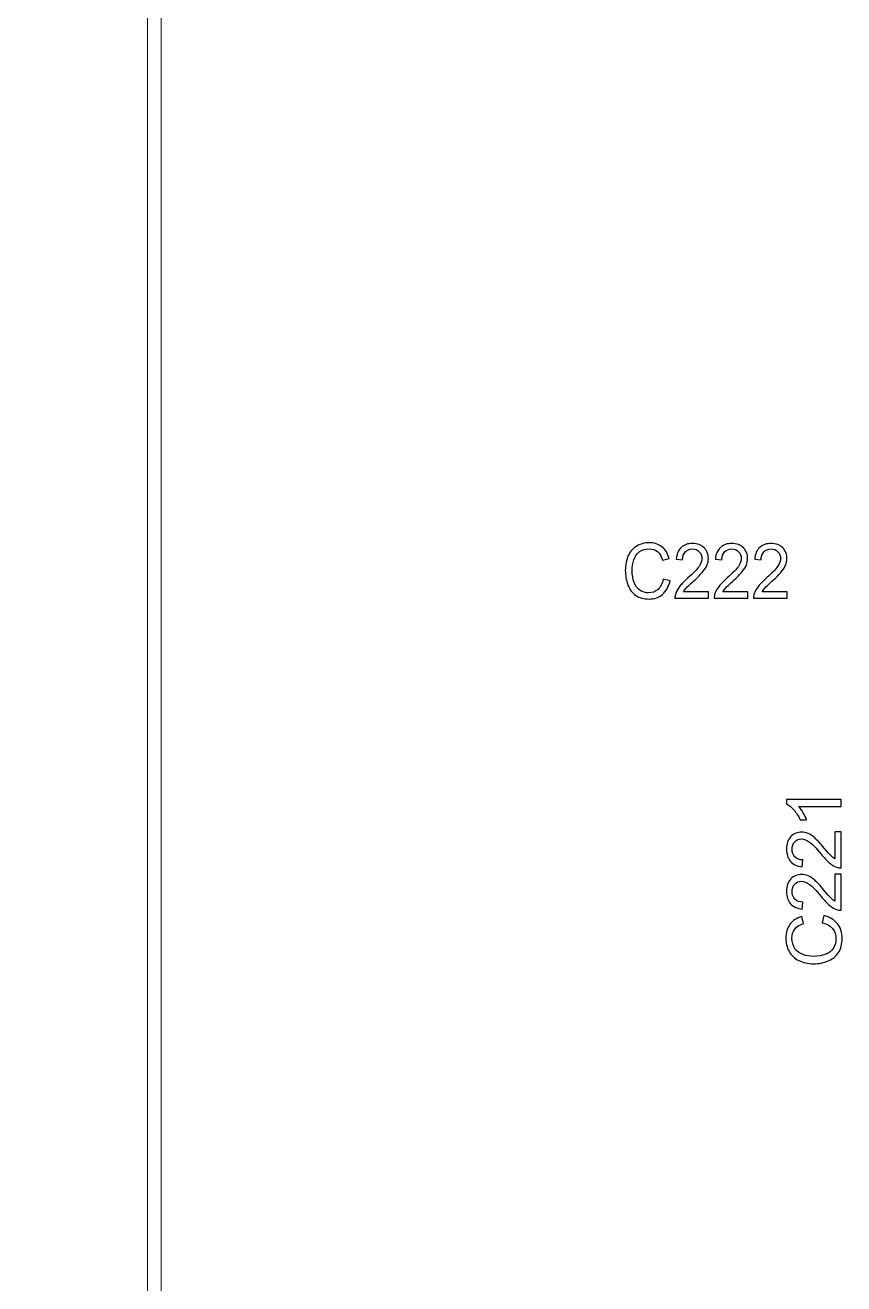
# Model space of a CAD drawing. Header units: millimetres. Extents: x -86 to 67, y -55 to 52.
# Drawn here: x -55.77 to -48.12, y -35.73 to -23.96 of the extents above; entities that cross this region are included whole.
import ezdxf

# ---------------------------------------------------------------- set-up
doc = ezdxf.new("R2010")
doc.units = ezdxf.units.MM
doc.header["$MEASUREMENT"] = 0
for name, color, linetype in [('BG_OUTLINE', 7, 'Continuous'), ('PG_SILKSCREEN_TOP', 7, 'Continuous'), ('RD_SILKSCREEN_TOP', 7, 'Continuous')]:
    doc.layers.add(name, color=color, linetype=linetype)

msp = doc.modelspace()

# ---------------------------------------------------------------- linework, layer by layer
at = {"layer": 'BG_OUTLINE', "color": 3, "lineweight": 9}
msp.add_open_spline([(-60.0926, 34.7331), (-60.0926, 34.7331), (63.7724, 34.7331), (63.7724, 34.7331), (63.7724, 34.7331), (64.585, 34.7336), (65.3646, 34.4113), (65.9396, 33.837), (65.9396, 33.837), (66.5146, 33.2627), (66.8379, 32.4797), (66.8384, 31.667), (66.8384, 31.667), (66.8384, 31.667), (66.8412, -52.28), (66.8412, -52.28), (66.8412, -52.28), (66.8412, -52.28), (66.8384, -52.1933), (66.8384, -52.1933), (66.8384, -52.1933), (66.8389, -53.006), (66.5166, -53.7856), (65.9424, -54.3606), (65.9424, -54.3606), (65.3681, -54.9356), (64.585, -55.2589), (63.7724, -55.2594), (63.7724, -55.2594), (63.7724, -55.2594), (-60.1869, -55.2594), (-60.1869, -55.2594), (-60.1869, -55.2594), (-60.1869, -55.2594), (-60.0853, -55.2518), (-60.0853, -55.2518), (-60.0853, -55.2518), (-60.8979, -55.2523), (-61.6775, -54.9299), (-62.2525, -54.3557), (-62.2525, -54.3557), (-62.8275, -53.7814), (-63.1508, -52.9984), (-63.1513, -52.1857), (-63.1513, -52.1857), (-63.1513, -52.1857), (-63.1587, 31.667), (-63.1587, 31.667), (-63.1587, 31.667), (-63.1592, 32.4797), (-62.8369, 33.2593), (-62.2626, 33.8343), (-62.2626, 33.8343), (-61.6883, 34.4093), (-60.9053, 34.7326), (-60.0926, 34.7331)], degree=3, knots=[0, 0, 0, 0, 0.0714286, 0.0714286, 0.0714286, 0.0714286, 0.1428571, 0.1428571, 0.1428571, 0.1428571, 0.2142857, 0.2142857, 0.2142857, 0.2142857, 0.2857143, 0.2857143, 0.2857143, 0.2857143, 0.3571429, 0.3571429, 0.3571429, 0.3571429, 0.4285714, 0.4285714, 0.4285714, 0.4285714, 0.5, 0.5, 0.5, 0.5, 0.5714286, 0.5714286, 0.5714286, 0.5714286, 0.6428571, 0.6428571, 0.6428571, 0.6428571, 0.7142857, 0.7142857, 0.7142857, 0.7142857, 0.7857143, 0.7857143, 0.7857143, 0.7857143, 0.8571429, 0.8571429, 0.8571429, 0.8571429, 0.9285714, 0.9285714, 0.9285714, 0.9285714, 1, 1, 1, 1], dxfattribs=at)
at = {"layer": 'PG_SILKSCREEN_TOP', "color": 6, "lineweight": 9}
msp.add_open_spline([(-54.6233, -12.6265), (-54.6233, -12.6265), (-54.4963, -12.6265), (-54.4963, -12.6265), (-54.4963, -12.6265), (-54.4963, -12.6265), (-54.4963, -39.6013), (-54.4963, -39.6013), (-54.4963, -39.6013), (-54.4963, -39.6013), (-54.6233, -39.6013), (-54.6233, -39.6013), (-54.6233, -39.6013), (-54.6233, -39.6013), (-54.6233, -12.6265), (-54.6233, -12.6265)], degree=3, knots=[0, 0, 0, 0, 0.25, 0.25, 0.25, 0.25, 0.5, 0.5, 0.5, 0.5, 0.75, 0.75, 0.75, 0.75, 1, 1, 1, 1], dxfattribs=at)
at = {"layer": 'RD_SILKSCREEN_TOP', "color": 8}
for points, knots in [([(-49.8038, -29.1383), (-49.8038, -29.1383), (-49.7412, -29.1554), (-49.7412, -29.1554), (-49.7412, -29.1554), (-49.7543, -29.2106), (-49.778, -29.2528), (-49.8119, -29.282), (-49.8119, -29.282), (-49.846, -29.311), (-49.8877, -29.3255), (-49.937, -29.3255), (-49.937, -29.3255), (-49.9879, -29.3255), (-50.0293, -29.3143), (-50.0613, -29.292), (-50.0613, -29.292), (-50.0932, -29.2696), (-50.1175, -29.2373), (-50.1342, -29.1949), (-50.1342, -29.1949), (-50.1508, -29.1525), (-50.1591, -29.107), (-50.1591, -29.0584), (-50.1591, -29.0584), (-50.1591, -29.0054), (-50.1498, -28.9592), (-50.1309, -28.9197), (-50.1309, -28.9197), (-50.1121, -28.8802), (-50.0853, -28.8503), (-50.0506, -28.8297), (-50.0506, -28.8297), (-50.0159, -28.8092), (-49.9777, -28.799), (-49.936, -28.799), (-49.936, -28.799), (-49.8886, -28.799), (-49.8489, -28.812), (-49.8167, -28.8379), (-49.8167, -28.8379), (-49.7845, -28.8639), (-49.762, -28.9003), (-49.7494, -28.9473), (-49.7494, -28.9473), (-49.7494, -28.9473), (-49.8108, -28.963), (-49.8108, -28.963), (-49.8108, -28.963), (-49.8219, -28.9259), (-49.8377, -28.899), (-49.8586, -28.882), (-49.8586, -28.882), (-49.8794, -28.8651), (-49.9056, -28.8567), (-49.9373, -28.8567), (-49.9373, -28.8567), (-49.9736, -28.8567), (-50.0039, -28.866), (-50.0283, -28.8847), (-50.0283, -28.8847), (-50.0528, -28.9036), (-50.0699, -28.9287), (-50.0797, -28.9604), (-50.0797, -28.9604), (-50.0897, -28.9919), (-50.0946, -29.0245), (-50.0946, -29.058), (-50.0946, -29.058), (-50.0946, -29.1014), (-50.0887, -29.1391), (-50.0771, -29.1715), (-50.0771, -29.1715), (-50.0653, -29.2037), (-50.0471, -29.2279), (-50.0224, -29.2439), (-50.0224, -29.2439), (-49.9977, -29.2599), (-49.9709, -29.2678), (-49.942, -29.2678), (-49.942, -29.2678), (-49.907, -29.2678), (-49.8774, -29.2569), (-49.8531, -29.2352), (-49.8531, -29.2352), (-49.8287, -29.2134), (-49.8124, -29.1811), (-49.8038, -29.1383)], [0, 0, 0, 0, 0.0454545, 0.0454545, 0.0454545, 0.0454545, 0.0909091, 0.0909091, 0.0909091, 0.0909091, 0.1363636, 0.1363636, 0.1363636, 0.1363636, 0.1818182, 0.1818182, 0.1818182, 0.1818182, 0.2272727, 0.2272727, 0.2272727, 0.2272727, 0.2727273, 0.2727273, 0.2727273, 0.2727273, 0.3181818, 0.3181818, 0.3181818, 0.3181818, 0.3636364, 0.3636364, 0.3636364, 0.3636364, 0.4090909, 0.4090909, 0.4090909, 0.4090909, 0.4545455, 0.4545455, 0.4545455, 0.4545455, 0.5, 0.5, 0.5, 0.5, 0.5454545, 0.5454545, 0.5454545, 0.5454545, 0.5909091, 0.5909091, 0.5909091, 0.5909091, 0.6363636, 0.6363636, 0.6363636, 0.6363636, 0.6818182, 0.6818182, 0.6818182, 0.6818182, 0.7272727, 0.7272727, 0.7272727, 0.7272727, 0.7727273, 0.7727273, 0.7727273, 0.7727273, 0.8181818, 0.8181818, 0.8181818, 0.8181818, 0.8636364, 0.8636364, 0.8636364, 0.8636364, 0.9090909, 0.9090909, 0.9090909, 0.9090909, 0.9545455, 0.9545455, 0.9545455, 0.9545455, 1, 1, 1, 1]), ([(-49.3826, -29.2567), (-49.3826, -29.2567), (-49.3826, -29.3168), (-49.3826, -29.3168), (-49.3826, -29.3168), (-49.3826, -29.3168), (-49.695, -29.3168), (-49.695, -29.3168), (-49.695, -29.3168), (-49.6955, -29.3017), (-49.6933, -29.2873), (-49.6884, -29.2734), (-49.6884, -29.2734), (-49.6805, -29.2504), (-49.6677, -29.2279), (-49.6502, -29.2056), (-49.6502, -29.2056), (-49.6326, -29.1835), (-49.6072, -29.1577), (-49.5742, -29.1286), (-49.5742, -29.1286), (-49.5228, -29.0832), (-49.4881, -29.0473), (-49.47, -29.0207), (-49.47, -29.0207), (-49.4519, -28.9943), (-49.4429, -28.9691), (-49.4429, -28.9456), (-49.4429, -28.9456), (-49.4429, -28.9208), (-49.4512, -28.8999), (-49.4675, -28.8828), (-49.4675, -28.8828), (-49.4841, -28.8659), (-49.5055, -28.8574), (-49.532, -28.8574), (-49.532, -28.8574), (-49.5599, -28.8574), (-49.5822, -28.8664), (-49.5989, -28.8845), (-49.5989, -28.8845), (-49.6158, -28.9025), (-49.6243, -28.9275), (-49.6245, -28.9594), (-49.6245, -28.9594), (-49.6245, -28.9594), (-49.6842, -28.9529), (-49.6842, -28.9529), (-49.6842, -28.9529), (-49.6801, -28.9049), (-49.6647, -28.8684), (-49.638, -28.8433), (-49.638, -28.8433), (-49.6114, -28.8181), (-49.5755, -28.8056), (-49.5306, -28.8056), (-49.5306, -28.8056), (-49.4853, -28.8056), (-49.4494, -28.8192), (-49.423, -28.8462), (-49.423, -28.8462), (-49.3964, -28.8734), (-49.3832, -28.9069), (-49.3832, -28.947), (-49.3832, -28.947), (-49.3832, -28.9674), (-49.3871, -28.9874), (-49.3949, -29.0071), (-49.3949, -29.0071), (-49.4026, -29.0267), (-49.4155, -29.0475), (-49.4335, -29.0692), (-49.4335, -29.0692), (-49.4514, -29.091), (-49.4812, -29.1209), (-49.5229, -29.1588), (-49.5229, -29.1588), (-49.5577, -29.1903), (-49.5801, -29.2117), (-49.5899, -29.2229), (-49.5899, -29.2229), (-49.5999, -29.2341), (-49.608, -29.2453), (-49.6145, -29.2567), (-49.6145, -29.2567), (-49.6145, -29.2567), (-49.3826, -29.2567), (-49.3826, -29.2567)], [0, 0, 0, 0, 0.0454545, 0.0454545, 0.0454545, 0.0454545, 0.0909091, 0.0909091, 0.0909091, 0.0909091, 0.1363636, 0.1363636, 0.1363636, 0.1363636, 0.1818182, 0.1818182, 0.1818182, 0.1818182, 0.2272727, 0.2272727, 0.2272727, 0.2272727, 0.2727273, 0.2727273, 0.2727273, 0.2727273, 0.3181818, 0.3181818, 0.3181818, 0.3181818, 0.3636364, 0.3636364, 0.3636364, 0.3636364, 0.4090909, 0.4090909, 0.4090909, 0.4090909, 0.4545455, 0.4545455, 0.4545455, 0.4545455, 0.5, 0.5, 0.5, 0.5, 0.5454545, 0.5454545, 0.5454545, 0.5454545, 0.5909091, 0.5909091, 0.5909091, 0.5909091, 0.6363636, 0.6363636, 0.6363636, 0.6363636, 0.6818182, 0.6818182, 0.6818182, 0.6818182, 0.7272727, 0.7272727, 0.7272727, 0.7272727, 0.7727273, 0.7727273, 0.7727273, 0.7727273, 0.8181818, 0.8181818, 0.8181818, 0.8181818, 0.8636364, 0.8636364, 0.8636364, 0.8636364, 0.9090909, 0.9090909, 0.9090909, 0.9090909, 0.9545455, 0.9545455, 0.9545455, 0.9545455, 1, 1, 1, 1]), ([(-49.0153, -29.2567), (-49.0153, -29.2567), (-49.0153, -29.3168), (-49.0153, -29.3168), (-49.0153, -29.3168), (-49.0153, -29.3168), (-49.3277, -29.3168), (-49.3277, -29.3168), (-49.3277, -29.3168), (-49.3282, -29.3017), (-49.326, -29.2873), (-49.3211, -29.2734), (-49.3211, -29.2734), (-49.3132, -29.2504), (-49.3004, -29.2279), (-49.2829, -29.2056), (-49.2829, -29.2056), (-49.2653, -29.1835), (-49.2399, -29.1577), (-49.2069, -29.1286), (-49.2069, -29.1286), (-49.1555, -29.0832), (-49.1208, -29.0473), (-49.1027, -29.0207), (-49.1027, -29.0207), (-49.0846, -28.9943), (-49.0756, -28.9691), (-49.0756, -28.9456), (-49.0756, -28.9456), (-49.0756, -28.9208), (-49.0839, -28.8999), (-49.1002, -28.8828), (-49.1002, -28.8828), (-49.1168, -28.8659), (-49.1382, -28.8574), (-49.1647, -28.8574), (-49.1647, -28.8574), (-49.1926, -28.8574), (-49.2149, -28.8664), (-49.2316, -28.8845), (-49.2316, -28.8845), (-49.2485, -28.9025), (-49.257, -28.9275), (-49.2572, -28.9594), (-49.2572, -28.9594), (-49.2572, -28.9594), (-49.3169, -28.9529), (-49.3169, -28.9529), (-49.3169, -28.9529), (-49.3128, -28.9049), (-49.2974, -28.8684), (-49.2707, -28.8433), (-49.2707, -28.8433), (-49.2441, -28.8181), (-49.2082, -28.8056), (-49.1633, -28.8056), (-49.1633, -28.8056), (-49.118, -28.8056), (-49.0821, -28.8192), (-49.0557, -28.8462), (-49.0557, -28.8462), (-49.0291, -28.8734), (-49.0159, -28.9069), (-49.0159, -28.947), (-49.0159, -28.947), (-49.0159, -28.9674), (-49.0198, -28.9874), (-49.0276, -29.0071), (-49.0276, -29.0071), (-49.0353, -29.0267), (-49.0482, -29.0475), (-49.0662, -29.0692), (-49.0662, -29.0692), (-49.0841, -29.091), (-49.1139, -29.1209), (-49.1556, -29.1588), (-49.1556, -29.1588), (-49.1904, -29.1903), (-49.2128, -29.2117), (-49.2226, -29.2229), (-49.2226, -29.2229), (-49.2326, -29.2341), (-49.2407, -29.2453), (-49.2472, -29.2567), (-49.2472, -29.2567), (-49.2472, -29.2567), (-49.0153, -29.2567), (-49.0153, -29.2567)], [0, 0, 0, 0, 0.0454545, 0.0454545, 0.0454545, 0.0454545, 0.0909091, 0.0909091, 0.0909091, 0.0909091, 0.1363636, 0.1363636, 0.1363636, 0.1363636, 0.1818182, 0.1818182, 0.1818182, 0.1818182, 0.2272727, 0.2272727, 0.2272727, 0.2272727, 0.2727273, 0.2727273, 0.2727273, 0.2727273, 0.3181818, 0.3181818, 0.3181818, 0.3181818, 0.3636364, 0.3636364, 0.3636364, 0.3636364, 0.4090909, 0.4090909, 0.4090909, 0.4090909, 0.4545455, 0.4545455, 0.4545455, 0.4545455, 0.5, 0.5, 0.5, 0.5, 0.5454545, 0.5454545, 0.5454545, 0.5454545, 0.5909091, 0.5909091, 0.5909091, 0.5909091, 0.6363636, 0.6363636, 0.6363636, 0.6363636, 0.6818182, 0.6818182, 0.6818182, 0.6818182, 0.7272727, 0.7272727, 0.7272727, 0.7272727, 0.7727273, 0.7727273, 0.7727273, 0.7727273, 0.8181818, 0.8181818, 0.8181818, 0.8181818, 0.8636364, 0.8636364, 0.8636364, 0.8636364, 0.9090909, 0.9090909, 0.9090909, 0.9090909, 0.9545455, 0.9545455, 0.9545455, 0.9545455, 1, 1, 1, 1]), ([(-48.6481, -29.2567), (-48.6481, -29.2567), (-48.6481, -29.3168), (-48.6481, -29.3168), (-48.6481, -29.3168), (-48.6481, -29.3168), (-48.9605, -29.3168), (-48.9605, -29.3168), (-48.9605, -29.3168), (-48.961, -29.3017), (-48.9588, -29.2873), (-48.9539, -29.2734), (-48.9539, -29.2734), (-48.946, -29.2504), (-48.9332, -29.2279), (-48.9157, -29.2056), (-48.9157, -29.2056), (-48.8981, -29.1835), (-48.8727, -29.1577), (-48.8397, -29.1286), (-48.8397, -29.1286), (-48.7883, -29.0832), (-48.7536, -29.0473), (-48.7355, -29.0207), (-48.7355, -29.0207), (-48.7174, -28.9943), (-48.7084, -28.9691), (-48.7084, -28.9456), (-48.7084, -28.9456), (-48.7084, -28.9208), (-48.7167, -28.8999), (-48.733, -28.8828), (-48.733, -28.8828), (-48.7496, -28.8659), (-48.771, -28.8574), (-48.7975, -28.8574), (-48.7975, -28.8574), (-48.8254, -28.8574), (-48.8477, -28.8664), (-48.8644, -28.8845), (-48.8644, -28.8845), (-48.8813, -28.9025), (-48.8898, -28.9275), (-48.89, -28.9594), (-48.89, -28.9594), (-48.89, -28.9594), (-48.9497, -28.9529), (-48.9497, -28.9529), (-48.9497, -28.9529), (-48.9456, -28.9049), (-48.9302, -28.8684), (-48.9035, -28.8433), (-48.9035, -28.8433), (-48.8769, -28.8181), (-48.841, -28.8056), (-48.7961, -28.8056), (-48.7961, -28.8056), (-48.7508, -28.8056), (-48.7149, -28.8192), (-48.6885, -28.8462), (-48.6885, -28.8462), (-48.6619, -28.8734), (-48.6487, -28.9069), (-48.6487, -28.947), (-48.6487, -28.947), (-48.6487, -28.9674), (-48.6526, -28.9874), (-48.6604, -29.0071), (-48.6604, -29.0071), (-48.6681, -29.0267), (-48.681, -29.0475), (-48.699, -29.0692), (-48.699, -29.0692), (-48.7169, -29.091), (-48.7467, -29.1209), (-48.7884, -29.1588), (-48.7884, -29.1588), (-48.8232, -29.1903), (-48.8456, -29.2117), (-48.8554, -29.2229), (-48.8554, -29.2229), (-48.8654, -29.2341), (-48.8735, -29.2453), (-48.88, -29.2567), (-48.88, -29.2567), (-48.88, -29.2567), (-48.6481, -29.2567), (-48.6481, -29.2567)], [0, 0, 0, 0, 0.0454545, 0.0454545, 0.0454545, 0.0454545, 0.0909091, 0.0909091, 0.0909091, 0.0909091, 0.1363636, 0.1363636, 0.1363636, 0.1363636, 0.1818182, 0.1818182, 0.1818182, 0.1818182, 0.2272727, 0.2272727, 0.2272727, 0.2272727, 0.2727273, 0.2727273, 0.2727273, 0.2727273, 0.3181818, 0.3181818, 0.3181818, 0.3181818, 0.3636364, 0.3636364, 0.3636364, 0.3636364, 0.4090909, 0.4090909, 0.4090909, 0.4090909, 0.4545455, 0.4545455, 0.4545455, 0.4545455, 0.5, 0.5, 0.5, 0.5, 0.5454545, 0.5454545, 0.5454545, 0.5454545, 0.5909091, 0.5909091, 0.5909091, 0.5909091, 0.6363636, 0.6363636, 0.6363636, 0.6363636, 0.6818182, 0.6818182, 0.6818182, 0.6818182, 0.7272727, 0.7272727, 0.7272727, 0.7272727, 0.7727273, 0.7727273, 0.7727273, 0.7727273, 0.8181818, 0.8181818, 0.8181818, 0.8181818, 0.8636364, 0.8636364, 0.8636364, 0.8636364, 0.9090909, 0.9090909, 0.9090909, 0.9090909, 0.9545455, 0.9545455, 0.9545455, 0.9545455, 1, 1, 1, 1]), ([(-48.1414, -31.2007), (-48.1414, -31.2007), (-48.1414, -31.2631), (-48.1414, -31.2631), (-48.1414, -31.2631), (-48.1414, -31.2631), (-48.5397, -31.2631), (-48.5397, -31.2631), (-48.5397, -31.2631), (-48.5253, -31.2782), (-48.511, -31.2979), (-48.4966, -31.3223), (-48.4966, -31.3223), (-48.4823, -31.3468), (-48.4715, -31.3688), (-48.4644, -31.3882), (-48.4644, -31.3882), (-48.4644, -31.3882), (-48.5247, -31.3882), (-48.5247, -31.3882), (-48.5247, -31.3882), (-48.5412, -31.3532), (-48.5611, -31.3226), (-48.5845, -31.2965), (-48.5845, -31.2965), (-48.6079, -31.2704), (-48.6306, -31.2518), (-48.6526, -31.2409), (-48.6526, -31.2409), (-48.6526, -31.2409), (-48.6526, -31.2007), (-48.6526, -31.2007), (-48.6526, -31.2007), (-48.6526, -31.2007), (-48.1414, -31.2007), (-48.1414, -31.2007)], [0, 0, 0, 0, 0.1111111, 0.1111111, 0.1111111, 0.1111111, 0.2222222, 0.2222222, 0.2222222, 0.2222222, 0.3333333, 0.3333333, 0.3333333, 0.3333333, 0.4444444, 0.4444444, 0.4444444, 0.4444444, 0.5555556, 0.5555556, 0.5555556, 0.5555556, 0.6666667, 0.6666667, 0.6666667, 0.6666667, 0.7777778, 0.7777778, 0.7777778, 0.7777778, 0.8888889, 0.8888889, 0.8888889, 0.8888889, 1, 1, 1, 1]), ([(-48.2015, -31.503), (-48.2015, -31.503), (-48.1414, -31.503), (-48.1414, -31.503), (-48.1414, -31.503), (-48.1414, -31.503), (-48.1414, -31.8395), (-48.1414, -31.8395), (-48.1414, -31.8395), (-48.1565, -31.84), (-48.1709, -31.8376), (-48.1848, -31.8323), (-48.1848, -31.8323), (-48.2078, -31.8238), (-48.2303, -31.81), (-48.2526, -31.7912), (-48.2526, -31.7912), (-48.2747, -31.7722), (-48.3005, -31.7449), (-48.3296, -31.7094), (-48.3296, -31.7094), (-48.375, -31.654), (-48.4109, -31.6166), (-48.4375, -31.5971), (-48.4375, -31.5971), (-48.4639, -31.5777), (-48.4891, -31.568), (-48.5126, -31.568), (-48.5126, -31.568), (-48.5374, -31.568), (-48.5583, -31.5769), (-48.5754, -31.5945), (-48.5754, -31.5945), (-48.5923, -31.6123), (-48.6008, -31.6354), (-48.6008, -31.6639), (-48.6008, -31.6639), (-48.6008, -31.694), (-48.5918, -31.718), (-48.5737, -31.736), (-48.5737, -31.736), (-48.5557, -31.7542), (-48.5307, -31.7633), (-48.4988, -31.7635), (-48.4988, -31.7635), (-48.4988, -31.7635), (-48.5053, -31.8278), (-48.5053, -31.8278), (-48.5053, -31.8278), (-48.5533, -31.8234), (-48.5898, -31.8068), (-48.6149, -31.7781), (-48.6149, -31.7781), (-48.6401, -31.7494), (-48.6526, -31.7108), (-48.6526, -31.6624), (-48.6526, -31.6624), (-48.6526, -31.6136), (-48.639, -31.575), (-48.612, -31.5465), (-48.612, -31.5465), (-48.5848, -31.5179), (-48.5513, -31.5037), (-48.5112, -31.5037), (-48.5112, -31.5037), (-48.4908, -31.5037), (-48.4708, -31.5079), (-48.4511, -31.5163), (-48.4511, -31.5163), (-48.4315, -31.5246), (-48.4107, -31.5385), (-48.389, -31.5578), (-48.389, -31.5578), (-48.3672, -31.5771), (-48.3373, -31.6092), (-48.2994, -31.6541), (-48.2994, -31.6541), (-48.2679, -31.6916), (-48.2465, -31.7157), (-48.2353, -31.7263), (-48.2353, -31.7263), (-48.2241, -31.737), (-48.2129, -31.7458), (-48.2015, -31.7528), (-48.2015, -31.7528), (-48.2015, -31.7528), (-48.2015, -31.503), (-48.2015, -31.503)], [0, 0, 0, 0, 0.0454545, 0.0454545, 0.0454545, 0.0454545, 0.0909091, 0.0909091, 0.0909091, 0.0909091, 0.1363636, 0.1363636, 0.1363636, 0.1363636, 0.1818182, 0.1818182, 0.1818182, 0.1818182, 0.2272727, 0.2272727, 0.2272727, 0.2272727, 0.2727273, 0.2727273, 0.2727273, 0.2727273, 0.3181818, 0.3181818, 0.3181818, 0.3181818, 0.3636364, 0.3636364, 0.3636364, 0.3636364, 0.4090909, 0.4090909, 0.4090909, 0.4090909, 0.4545455, 0.4545455, 0.4545455, 0.4545455, 0.5, 0.5, 0.5, 0.5, 0.5454545, 0.5454545, 0.5454545, 0.5454545, 0.5909091, 0.5909091, 0.5909091, 0.5909091, 0.6363636, 0.6363636, 0.6363636, 0.6363636, 0.6818182, 0.6818182, 0.6818182, 0.6818182, 0.7272727, 0.7272727, 0.7272727, 0.7272727, 0.7727273, 0.7727273, 0.7727273, 0.7727273, 0.8181818, 0.8181818, 0.8181818, 0.8181818, 0.8636364, 0.8636364, 0.8636364, 0.8636364, 0.9090909, 0.9090909, 0.9090909, 0.9090909, 0.9545455, 0.9545455, 0.9545455, 0.9545455, 1, 1, 1, 1]), ([(-48.2015, -31.8985), (-48.2015, -31.8985), (-48.1414, -31.8985), (-48.1414, -31.8985), (-48.1414, -31.8985), (-48.1414, -31.8985), (-48.1414, -32.235), (-48.1414, -32.235), (-48.1414, -32.235), (-48.1565, -32.2355), (-48.1709, -32.2331), (-48.1848, -32.2278), (-48.1848, -32.2278), (-48.2078, -32.2193), (-48.2303, -32.2055), (-48.2526, -32.1867), (-48.2526, -32.1867), (-48.2747, -32.1677), (-48.3005, -32.1404), (-48.3296, -32.1049), (-48.3296, -32.1049), (-48.375, -32.0495), (-48.4109, -32.0121), (-48.4375, -31.9926), (-48.4375, -31.9926), (-48.4639, -31.9732), (-48.4891, -31.9635), (-48.5126, -31.9635), (-48.5126, -31.9635), (-48.5374, -31.9635), (-48.5583, -31.9724), (-48.5754, -31.99), (-48.5754, -31.99), (-48.5923, -32.0078), (-48.6008, -32.0309), (-48.6008, -32.0594), (-48.6008, -32.0594), (-48.6008, -32.0895), (-48.5918, -32.1135), (-48.5737, -32.1315), (-48.5737, -32.1315), (-48.5557, -32.1497), (-48.5307, -32.1588), (-48.4988, -32.159), (-48.4988, -32.159), (-48.4988, -32.159), (-48.5053, -32.2233), (-48.5053, -32.2233), (-48.5053, -32.2233), (-48.5533, -32.2189), (-48.5898, -32.2023), (-48.6149, -32.1736), (-48.6149, -32.1736), (-48.6401, -32.1449), (-48.6526, -32.1063), (-48.6526, -32.0579), (-48.6526, -32.0579), (-48.6526, -32.0091), (-48.639, -31.9705), (-48.612, -31.942), (-48.612, -31.942), (-48.5848, -31.9134), (-48.5513, -31.8992), (-48.5112, -31.8992), (-48.5112, -31.8992), (-48.4908, -31.8992), (-48.4708, -31.9034), (-48.4511, -31.9118), (-48.4511, -31.9118), (-48.4315, -31.9201), (-48.4107, -31.934), (-48.389, -31.9533), (-48.389, -31.9533), (-48.3672, -31.9726), (-48.3373, -32.0047), (-48.2994, -32.0496), (-48.2994, -32.0496), (-48.2679, -32.0871), (-48.2465, -32.1112), (-48.2353, -32.1218), (-48.2353, -32.1218), (-48.2241, -32.1325), (-48.2129, -32.1413), (-48.2015, -32.1483), (-48.2015, -32.1483), (-48.2015, -32.1483), (-48.2015, -31.8985), (-48.2015, -31.8985)], [0, 0, 0, 0, 0.0454545, 0.0454545, 0.0454545, 0.0454545, 0.0909091, 0.0909091, 0.0909091, 0.0909091, 0.1363636, 0.1363636, 0.1363636, 0.1363636, 0.1818182, 0.1818182, 0.1818182, 0.1818182, 0.2272727, 0.2272727, 0.2272727, 0.2272727, 0.2727273, 0.2727273, 0.2727273, 0.2727273, 0.3181818, 0.3181818, 0.3181818, 0.3181818, 0.3636364, 0.3636364, 0.3636364, 0.3636364, 0.4090909, 0.4090909, 0.4090909, 0.4090909, 0.4545455, 0.4545455, 0.4545455, 0.4545455, 0.5, 0.5, 0.5, 0.5, 0.5454545, 0.5454545, 0.5454545, 0.5454545, 0.5909091, 0.5909091, 0.5909091, 0.5909091, 0.6363636, 0.6363636, 0.6363636, 0.6363636, 0.6818182, 0.6818182, 0.6818182, 0.6818182, 0.7272727, 0.7272727, 0.7272727, 0.7272727, 0.7727273, 0.7727273, 0.7727273, 0.7727273, 0.8181818, 0.8181818, 0.8181818, 0.8181818, 0.8636364, 0.8636364, 0.8636364, 0.8636364, 0.9090909, 0.9090909, 0.9090909, 0.9090909, 0.9545455, 0.9545455, 0.9545455, 0.9545455, 1, 1, 1, 1]), ([(-48.3199, -32.3521), (-48.3199, -32.3521), (-48.3028, -32.2847), (-48.3028, -32.2847), (-48.3028, -32.2847), (-48.2476, -32.2988), (-48.2054, -32.3243), (-48.1762, -32.3609), (-48.1762, -32.3609), (-48.1472, -32.3976), (-48.1327, -32.4425), (-48.1327, -32.4956), (-48.1327, -32.4956), (-48.1327, -32.5504), (-48.1439, -32.595), (-48.1662, -32.6294), (-48.1662, -32.6294), (-48.1886, -32.6638), (-48.2209, -32.69), (-48.2633, -32.7079), (-48.2633, -32.7079), (-48.3057, -32.7258), (-48.3512, -32.7348), (-48.3998, -32.7348), (-48.3998, -32.7348), (-48.4528, -32.7348), (-48.499, -32.7247), (-48.5385, -32.7044), (-48.5385, -32.7044), (-48.578, -32.6841), (-48.6079, -32.6553), (-48.6285, -32.6179), (-48.6285, -32.6179), (-48.649, -32.5805), (-48.6592, -32.5394), (-48.6592, -32.4945), (-48.6592, -32.4945), (-48.6592, -32.4435), (-48.6462, -32.4007), (-48.6203, -32.366), (-48.6203, -32.366), (-48.5943, -32.3313), (-48.5579, -32.3071), (-48.5109, -32.2935), (-48.5109, -32.2935), (-48.5109, -32.2935), (-48.4952, -32.3597), (-48.4952, -32.3597), (-48.4952, -32.3597), (-48.5323, -32.3716), (-48.5592, -32.3886), (-48.5762, -32.4112), (-48.5762, -32.4112), (-48.5931, -32.4336), (-48.6015, -32.4618), (-48.6015, -32.4959), (-48.6015, -32.4959), (-48.6015, -32.535), (-48.5922, -32.5676), (-48.5735, -32.5939), (-48.5735, -32.5939), (-48.5546, -32.6203), (-48.5295, -32.6387), (-48.4978, -32.6493), (-48.4978, -32.6493), (-48.4663, -32.66), (-48.4337, -32.6653), (-48.4002, -32.6653), (-48.4002, -32.6653), (-48.3568, -32.6653), (-48.3191, -32.659), (-48.2867, -32.6465), (-48.2867, -32.6465), (-48.2545, -32.6338), (-48.2303, -32.6142), (-48.2143, -32.5875), (-48.2143, -32.5875), (-48.1983, -32.5609), (-48.1904, -32.5321), (-48.1904, -32.501), (-48.1904, -32.501), (-48.1904, -32.4633), (-48.2013, -32.4314), (-48.223, -32.4052), (-48.223, -32.4052), (-48.2448, -32.379), (-48.2771, -32.3614), (-48.3199, -32.3521)], [0, 0, 0, 0, 0.0454545, 0.0454545, 0.0454545, 0.0454545, 0.0909091, 0.0909091, 0.0909091, 0.0909091, 0.1363636, 0.1363636, 0.1363636, 0.1363636, 0.1818182, 0.1818182, 0.1818182, 0.1818182, 0.2272727, 0.2272727, 0.2272727, 0.2272727, 0.2727273, 0.2727273, 0.2727273, 0.2727273, 0.3181818, 0.3181818, 0.3181818, 0.3181818, 0.3636364, 0.3636364, 0.3636364, 0.3636364, 0.4090909, 0.4090909, 0.4090909, 0.4090909, 0.4545455, 0.4545455, 0.4545455, 0.4545455, 0.5, 0.5, 0.5, 0.5, 0.5454545, 0.5454545, 0.5454545, 0.5454545, 0.5909091, 0.5909091, 0.5909091, 0.5909091, 0.6363636, 0.6363636, 0.6363636, 0.6363636, 0.6818182, 0.6818182, 0.6818182, 0.6818182, 0.7272727, 0.7272727, 0.7272727, 0.7272727, 0.7727273, 0.7727273, 0.7727273, 0.7727273, 0.8181818, 0.8181818, 0.8181818, 0.8181818, 0.8636364, 0.8636364, 0.8636364, 0.8636364, 0.9090909, 0.9090909, 0.9090909, 0.9090909, 0.9545455, 0.9545455, 0.9545455, 0.9545455, 1, 1, 1, 1])]:
    msp.add_open_spline(points, degree=3, knots=knots, dxfattribs=at)

doc.saveas('drawing.dxf')
